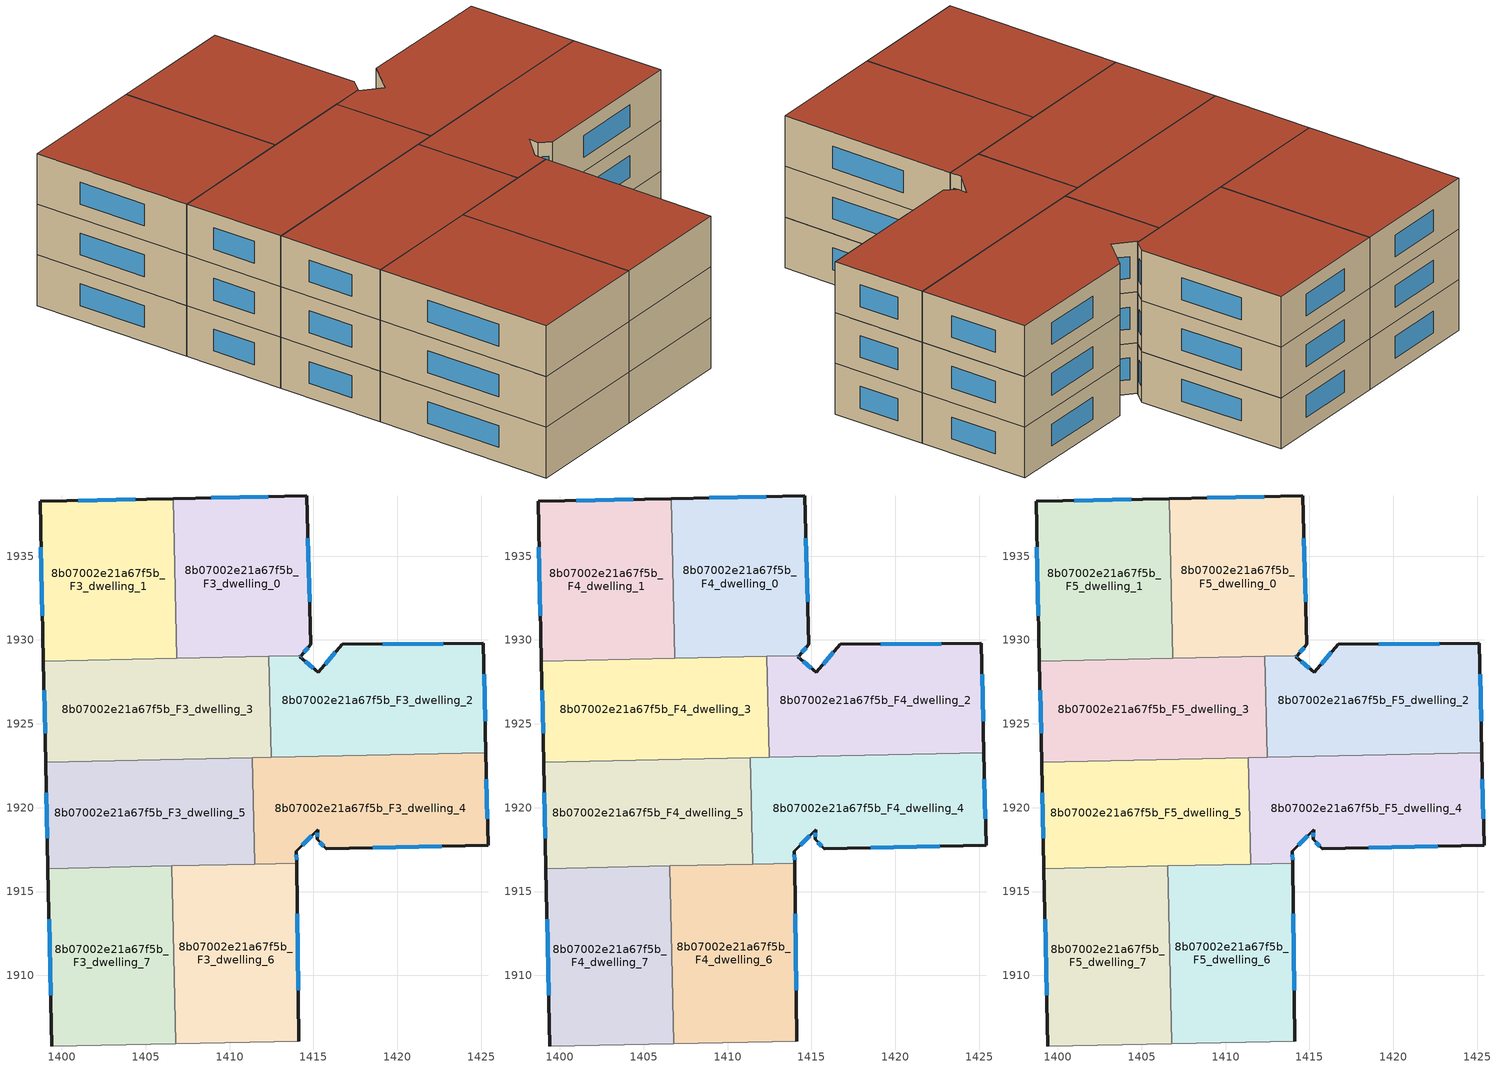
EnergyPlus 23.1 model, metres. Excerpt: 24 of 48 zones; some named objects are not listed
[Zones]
8b07002e21a67f5b_F3_dwelling_0
 floor to 8b07002e21a67f5b_F2_dwelling_0 (EU_floor_Construction): 1414.59,1938.59 1414.84,1929.74 1414.26,1929.06 1406.85,1928.9 1406.64,1938.43 z9
 wall outside (EU_wall_Construction): 1414.26,1929.06 1414.84,1929.74 1414.59,1938.59 1406.64,1938.43 z9:12
 wall to 8b07002e21a67f5b_F3_dwelling_1 (EU_wall_Construction): 1406.64,1938.43 1406.85,1928.9 z9:12
 wall to 8b07002e21a67f5b_F3_dwelling_3 (EU_wall_Construction): 1406.85,1928.9 1412.35,1929.02 z9:12
 wall to 8b07002e21a67f5b_F3_dwelling_2 (EU_wall_Construction): 1412.35,1929.02 1414.26,1929.06 z9:12
 window (EU_Window_Construction): 1414.43,1929.25 1414.68,1929.55 / 1412.32,1938.55 1408.91,1938.48 / 1414.77,1932.27 1414.66,1936.06 z9.86:11.14
8b07002e21a67f5b_F3_dwelling_1
 floor to 8b07002e21a67f5b_F2_dwelling_1 (EU_floor_Construction): 1406.64,1938.43 1406.85,1928.9 1398.9,1928.72 1398.69,1938.27 z9
 wall outside (EU_wall_Construction): 1406.64,1938.43 1398.69,1938.27 1398.9,1928.72 z9:12
 wall to 8b07002e21a67f5b_F3_dwelling_3 (EU_wall_Construction): 1398.9,1928.72 1406.85,1928.9 z9:12
 window (EU_Window_Construction): 1398.75,1935.54 1398.84,1931.45 / 1404.37,1938.38 1400.97,1938.31 z9.86:11.14
8b07002e21a67f5b_F3_dwelling_2
 floor to 8b07002e21a67f5b_F2_dwelling_2 (EU_floor_Construction): 1425.13,1929.81 1425.28,1923.29 1412.48,1923.01 1412.35,1929.02 1414.26,1929.06 1414.2,1928.99 1415.29,1928.06 1416.72,1929.73 z9
 wall outside (EU_wall_Construction): 1425.28,1923.29 1425.13,1929.81 1416.72,1929.73 1415.29,1928.06 1414.2,1928.99 1414.26,1929.06 z9:12
 wall to 8b07002e21a67f5b_F3_dwelling_3 (EU_wall_Construction): 1412.35,1929.02 1412.48,1923.01 z9:12
 wall to 8b07002e21a67f5b_F3_dwelling_4 (EU_wall_Construction): 1412.48,1923.01 1425.28,1923.29 z9:12
 window (EU_Window_Construction): 1425.23,1925.15 1425.17,1927.95 / 1414.21,1929.01 1414.24,1929.04 / 1414.97,1928.33 1414.51,1928.72 / 1416.31,1929.26 1415.7,1928.54 / 1422.73,1929.79 1419.12,1929.76 z9.86:11.14
8b07002e21a67f5b_F3_dwelling_3
 floor to 8b07002e21a67f5b_F2_dwelling_3 (EU_floor_Construction): 1412.35,1929.02 1412.48,1923.01 1399.03,1922.72 1398.9,1928.72 z9
 wall outside (EU_wall_Construction): 1398.9,1928.72 1399.03,1922.72 z9:12
 wall to 8b07002e21a67f5b_F3_dwelling_5 (EU_wall_Construction): 1399.03,1922.72 1411.36,1922.99 z9:12
 wall to 8b07002e21a67f5b_F3_dwelling_4 (EU_wall_Construction): 1411.36,1922.99 1412.48,1923.01 z9:12
 window (EU_Window_Construction): 1398.94,1927.01 1399,1924.43 z9.86:11.14
8b07002e21a67f5b_F3_dwelling_4
 floor to 8b07002e21a67f5b_F2_dwelling_4 (EU_floor_Construction): 1425.28,1923.29 1425.41,1917.75 1415.77,1917.55 1415.23,1918.1 1415.24,1918.67 1413.98,1917.41 1413.99,1916.69 1411.5,1916.64 1411.36,1922.99 z9
 wall outside (EU_wall_Construction): 1413.99,1916.69 1413.98,1917.41 1415.24,1918.67 1415.23,1918.1 1415.77,1917.55 1425.41,1917.75 1425.28,1923.29 z9:12
 wall to 8b07002e21a67f5b_F3_dwelling_5 (EU_wall_Construction): 1411.36,1922.99 1411.5,1916.64 z9:12
 wall to 8b07002e21a67f5b_F3_dwelling_6 (EU_wall_Construction): 1411.5,1916.64 1413.99,1916.69 z9:12
 window (EU_Window_Construction): 1418.52,1917.61 1422.65,1917.69 / 1415.38,1917.95 1415.61,1917.71 / 1415.24,1918.51 1415.23,1918.27 / 1414.34,1917.77 1414.89,1918.31 / 1413.99,1916.9 1413.99,1917.2 / 1425.37,1919.33 1425.31,1921.71 z9.86:11.14
8b07002e21a67f5b_F3_dwelling_5
 floor to 8b07002e21a67f5b_F2_dwelling_5 (EU_floor_Construction): 1411.36,1922.99 1411.5,1916.64 1399.17,1916.37 1399.03,1922.72 z9
 wall outside (EU_wall_Construction): 1399.03,1922.72 1399.17,1916.37 z9:12
 wall to 8b07002e21a67f5b_F3_dwelling_7 (EU_wall_Construction): 1399.17,1916.37 1406.56,1916.53 z9:12
 wall to 8b07002e21a67f5b_F3_dwelling_6 (EU_wall_Construction): 1406.56,1916.53 1411.5,1916.64 z9:12
 window (EU_Window_Construction): 1399.07,1920.9 1399.13,1918.18 z9.86:11.14
8b07002e21a67f5b_F3_dwelling_6
 floor to 8b07002e21a67f5b_F2_dwelling_6 (EU_floor_Construction): 1413.99,1916.69 1414.12,1906.08 1406.79,1905.93 1406.56,1916.53 z9
 wall outside (EU_wall_Construction): 1414.12,1906.08 1413.99,1916.69 z9:12
 wall adiabatic (EU_wall_Construction): 1406.79,1905.93 1414.12,1906.08 z9:12
 wall to 8b07002e21a67f5b_F3_dwelling_7 (EU_wall_Construction): 1406.56,1916.53 1406.79,1905.93 z9:12
 window (EU_Window_Construction): 1414.09,1909.12 1414.03,1913.66 z9.86:11.14
8b07002e21a67f5b_F3_dwelling_7
 floor to 8b07002e21a67f5b_F2_dwelling_7 (EU_floor_Construction): 1406.56,1916.53 1406.79,1905.93 1399.4,1905.78 1399.17,1916.37 z9
 wall outside (EU_wall_Construction): 1399.17,1916.37 1399.4,1905.78 z9:12
 wall adiabatic (EU_wall_Construction): 1399.4,1905.78 1406.79,1905.93 z9:12
 window (EU_Window_Construction): 1399.24,1913.34 1399.34,1908.81 z9.86:11.14
8b07002e21a67f5b_F4_dwelling_0
 floor to 8b07002e21a67f5b_F3_dwelling_0 (EU_floor_Construction): 1414.59,1938.59 1414.84,1929.74 1414.26,1929.06 1406.85,1928.9 1406.64,1938.43 z12
 wall outside (EU_wall_Construction): 1414.26,1929.06 1414.84,1929.74 1414.59,1938.59 1406.64,1938.43 z12:15
 wall to 8b07002e21a67f5b_F4_dwelling_1 (EU_wall_Construction): 1406.64,1938.43 1406.85,1928.9 z12:15
 wall to 8b07002e21a67f5b_F4_dwelling_3 (EU_wall_Construction): 1406.85,1928.9 1412.35,1929.02 z12:15
 wall to 8b07002e21a67f5b_F4_dwelling_2 (EU_wall_Construction): 1412.35,1929.02 1414.26,1929.06 z12:15
 window (EU_Window_Construction): 1414.43,1929.25 1414.68,1929.55 / 1412.32,1938.55 1408.91,1938.48 / 1414.77,1932.27 1414.66,1936.06 z12.86:14.14
8b07002e21a67f5b_F4_dwelling_1
 floor to 8b07002e21a67f5b_F3_dwelling_1 (EU_floor_Construction): 1406.64,1938.43 1406.85,1928.9 1398.9,1928.72 1398.69,1938.27 z12
 wall outside (EU_wall_Construction): 1406.64,1938.43 1398.69,1938.27 1398.9,1928.72 z12:15
 wall to 8b07002e21a67f5b_F4_dwelling_3 (EU_wall_Construction): 1398.9,1928.72 1406.85,1928.9 z12:15
 window (EU_Window_Construction): 1398.75,1935.54 1398.84,1931.45 / 1404.37,1938.38 1400.97,1938.31 z12.86:14.14
8b07002e21a67f5b_F4_dwelling_2
 floor to 8b07002e21a67f5b_F3_dwelling_2 (EU_floor_Construction): 1425.13,1929.81 1425.28,1923.29 1412.48,1923.01 1412.35,1929.02 1414.26,1929.06 1414.2,1928.99 1415.29,1928.06 1416.72,1929.73 z12
 wall outside (EU_wall_Construction): 1425.28,1923.29 1425.13,1929.81 1416.72,1929.73 1415.29,1928.06 1414.2,1928.99 1414.26,1929.06 z12:15
 wall to 8b07002e21a67f5b_F4_dwelling_3 (EU_wall_Construction): 1412.35,1929.02 1412.48,1923.01 z12:15
 wall to 8b07002e21a67f5b_F4_dwelling_4 (EU_wall_Construction): 1412.48,1923.01 1425.28,1923.29 z12:15
 window (EU_Window_Construction): 1425.23,1925.15 1425.17,1927.95 / 1414.21,1929.01 1414.24,1929.04 / 1414.97,1928.33 1414.51,1928.72 / 1416.31,1929.26 1415.7,1928.54 / 1422.73,1929.79 1419.12,1929.76 z12.86:14.14
8b07002e21a67f5b_F4_dwelling_3
 floor to 8b07002e21a67f5b_F3_dwelling_3 (EU_floor_Construction): 1412.35,1929.02 1412.48,1923.01 1399.03,1922.72 1398.9,1928.72 z12
 wall outside (EU_wall_Construction): 1398.9,1928.72 1399.03,1922.72 z12:15
 wall to 8b07002e21a67f5b_F4_dwelling_5 (EU_wall_Construction): 1399.03,1922.72 1411.36,1922.99 z12:15
 wall to 8b07002e21a67f5b_F4_dwelling_4 (EU_wall_Construction): 1411.36,1922.99 1412.48,1923.01 z12:15
 window (EU_Window_Construction): 1398.94,1927.01 1399,1924.43 z12.86:14.14
8b07002e21a67f5b_F4_dwelling_4
 floor to 8b07002e21a67f5b_F3_dwelling_4 (EU_floor_Construction): 1425.28,1923.29 1425.41,1917.75 1415.77,1917.55 1415.23,1918.1 1415.24,1918.67 1413.98,1917.41 1413.99,1916.69 1411.5,1916.64 1411.36,1922.99 z12
 wall outside (EU_wall_Construction): 1413.99,1916.69 1413.98,1917.41 1415.24,1918.67 1415.23,1918.1 1415.77,1917.55 1425.41,1917.75 1425.28,1923.29 z12:15
 wall to 8b07002e21a67f5b_F4_dwelling_5 (EU_wall_Construction): 1411.36,1922.99 1411.5,1916.64 z12:15
 wall to 8b07002e21a67f5b_F4_dwelling_6 (EU_wall_Construction): 1411.5,1916.64 1413.99,1916.69 z12:15
 window (EU_Window_Construction): 1418.52,1917.61 1422.65,1917.69 / 1415.38,1917.95 1415.61,1917.71 / 1415.24,1918.51 1415.23,1918.27 / 1414.34,1917.77 1414.89,1918.31 / 1413.99,1916.9 1413.99,1917.2 / 1425.37,1919.33 1425.31,1921.71 z12.86:14.14
8b07002e21a67f5b_F4_dwelling_5
 floor to 8b07002e21a67f5b_F3_dwelling_5 (EU_floor_Construction): 1411.36,1922.99 1411.5,1916.64 1399.17,1916.37 1399.03,1922.72 z12
 wall outside (EU_wall_Construction): 1399.03,1922.72 1399.17,1916.37 z12:15
 wall to 8b07002e21a67f5b_F4_dwelling_7 (EU_wall_Construction): 1399.17,1916.37 1406.56,1916.53 z12:15
 wall to 8b07002e21a67f5b_F4_dwelling_6 (EU_wall_Construction): 1406.56,1916.53 1411.5,1916.64 z12:15
 window (EU_Window_Construction): 1399.07,1920.9 1399.13,1918.18 z12.86:14.14
8b07002e21a67f5b_F4_dwelling_6
 floor to 8b07002e21a67f5b_F3_dwelling_6 (EU_floor_Construction): 1413.99,1916.69 1414.12,1906.08 1406.79,1905.93 1406.56,1916.53 z12
 wall outside (EU_wall_Construction): 1414.12,1906.08 1413.99,1916.69 z12:15
 wall adiabatic (EU_wall_Construction): 1406.79,1905.93 1414.12,1906.08 z12:15
 wall to 8b07002e21a67f5b_F4_dwelling_7 (EU_wall_Construction): 1406.56,1916.53 1406.79,1905.93 z12:15
 window (EU_Window_Construction): 1414.09,1909.12 1414.03,1913.66 z12.86:14.14
8b07002e21a67f5b_F4_dwelling_7
 floor to 8b07002e21a67f5b_F3_dwelling_7 (EU_floor_Construction): 1406.56,1916.53 1406.79,1905.93 1399.4,1905.78 1399.17,1916.37 z12
 wall outside (EU_wall_Construction): 1399.17,1916.37 1399.4,1905.78 z12:15
 wall adiabatic (EU_wall_Construction): 1399.4,1905.78 1406.79,1905.93 z12:15
 window (EU_Window_Construction): 1399.24,1913.34 1399.34,1908.81 z12.86:14.14
8b07002e21a67f5b_F5_dwelling_0
 floor to 8b07002e21a67f5b_F4_dwelling_0 (EU_floor_Construction): 1414.59,1938.59 1414.84,1929.74 1414.26,1929.06 1406.85,1928.9 1406.64,1938.43 z15
 wall outside (EU_wall_Construction): 1414.26,1929.06 1414.84,1929.74 1414.59,1938.59 1406.64,1938.43 z15:18
 wall to 8b07002e21a67f5b_F5_dwelling_1 (EU_wall_Construction): 1406.64,1938.43 1406.85,1928.9 z15:18
 wall to 8b07002e21a67f5b_F5_dwelling_3 (EU_wall_Construction): 1406.85,1928.9 1412.35,1929.02 z15:18
 wall to 8b07002e21a67f5b_F5_dwelling_2 (EU_wall_Construction): 1412.35,1929.02 1414.26,1929.06 z15:18
 window (EU_Window_Construction): 1414.43,1929.25 1414.68,1929.55 / 1412.32,1938.55 1408.91,1938.48 / 1414.77,1932.27 1414.66,1936.06 z15.86:17.14
 roof outside (EU_roof_Construction): 1414.26,1929.06 1414.84,1929.74 1414.59,1938.59 1406.64,1938.43 1406.85,1928.9 z18
8b07002e21a67f5b_F5_dwelling_1
 floor to 8b07002e21a67f5b_F4_dwelling_1 (EU_floor_Construction): 1406.64,1938.43 1406.85,1928.9 1398.9,1928.72 1398.69,1938.27 z15
 wall outside (EU_wall_Construction): 1406.64,1938.43 1398.69,1938.27 1398.9,1928.72 z15:18
 wall to 8b07002e21a67f5b_F5_dwelling_3 (EU_wall_Construction): 1398.9,1928.72 1406.85,1928.9 z15:18
 window (EU_Window_Construction): 1398.75,1935.54 1398.84,1931.45 / 1404.37,1938.38 1400.97,1938.31 z15.86:17.14
 roof outside (EU_roof_Construction): 1406.85,1928.9 1406.64,1938.43 1398.69,1938.27 1398.9,1928.72 z18
8b07002e21a67f5b_F5_dwelling_2
 floor to 8b07002e21a67f5b_F4_dwelling_2 (EU_floor_Construction): 1425.13,1929.81 1425.28,1923.29 1412.48,1923.01 1412.35,1929.02 1414.26,1929.06 1414.2,1928.99 1415.29,1928.06 1416.72,1929.73 z15
 wall outside (EU_wall_Construction): 1425.28,1923.29 1425.13,1929.81 1416.72,1929.73 1415.29,1928.06 1414.2,1928.99 1414.26,1929.06 z15:18
 wall to 8b07002e21a67f5b_F5_dwelling_3 (EU_wall_Construction): 1412.35,1929.02 1412.48,1923.01 z15:18
 wall to 8b07002e21a67f5b_F5_dwelling_4 (EU_wall_Construction): 1412.48,1923.01 1425.28,1923.29 z15:18
 window (EU_Window_Construction): 1425.23,1925.15 1425.17,1927.95 / 1414.21,1929.01 1414.24,1929.04 / 1414.97,1928.33 1414.51,1928.72 / 1416.31,1929.26 1415.7,1928.54 / 1422.73,1929.79 1419.12,1929.76 z15.86:17.14
 roof outside (EU_roof_Construction): 1425.28,1923.29 1425.13,1929.81 1416.72,1929.73 1415.29,1928.06 1414.2,1928.99 1414.26,1929.06 1412.35,1929.02 1412.48,1923.01 z18
8b07002e21a67f5b_F5_dwelling_3
 floor to 8b07002e21a67f5b_F4_dwelling_3 (EU_floor_Construction): 1412.35,1929.02 1412.48,1923.01 1399.03,1922.72 1398.9,1928.72 z15
 wall outside (EU_wall_Construction): 1398.9,1928.72 1399.03,1922.72 z15:18
 wall to 8b07002e21a67f5b_F5_dwelling_5 (EU_wall_Construction): 1399.03,1922.72 1411.36,1922.99 z15:18
 wall to 8b07002e21a67f5b_F5_dwelling_4 (EU_wall_Construction): 1411.36,1922.99 1412.48,1923.01 z15:18
 window (EU_Window_Construction): 1398.94,1927.01 1399,1924.43 z15.86:17.14
 roof outside (EU_roof_Construction): 1412.48,1923.01 1412.35,1929.02 1398.9,1928.72 1399.03,1922.72 z18
8b07002e21a67f5b_F5_dwelling_4
 floor to 8b07002e21a67f5b_F4_dwelling_4 (EU_floor_Construction): 1425.28,1923.29 1425.41,1917.75 1415.77,1917.55 1415.23,1918.1 1415.24,1918.67 1413.98,1917.41 1413.99,1916.69 1411.5,1916.64 1411.36,1922.99 z15
 wall outside (EU_wall_Construction): 1413.99,1916.69 1413.98,1917.41 1415.24,1918.67 1415.23,1918.1 1415.77,1917.55 1425.41,1917.75 1425.28,1923.29 z15:18
 wall to 8b07002e21a67f5b_F5_dwelling_5 (EU_wall_Construction): 1411.36,1922.99 1411.5,1916.64 z15:18
 wall to 8b07002e21a67f5b_F5_dwelling_6 (EU_wall_Construction): 1411.5,1916.64 1413.99,1916.69 z15:18
 window (EU_Window_Construction): 1418.52,1917.61 1422.65,1917.69 / 1415.38,1917.95 1415.61,1917.71 / 1415.24,1918.51 1415.23,1918.27 / 1414.34,1917.77 1414.89,1918.31 / 1413.99,1916.9 1413.99,1917.2 / 1425.37,1919.33 1425.31,1921.71 z15.86:17.14
 roof outside (EU_roof_Construction): 1425.41,1917.75 1425.28,1923.29 1411.36,1922.99 1411.5,1916.64 1413.99,1916.69 1413.98,1917.41 1415.24,1918.67 1415.23,1918.1 1415.77,1917.55 z18
8b07002e21a67f5b_F5_dwelling_5
 floor to 8b07002e21a67f5b_F4_dwelling_5 (EU_floor_Construction): 1411.36,1922.99 1411.5,1916.64 1399.17,1916.37 1399.03,1922.72 z15
 wall outside (EU_wall_Construction): 1399.03,1922.72 1399.17,1916.37 z15:18
 wall to 8b07002e21a67f5b_F5_dwelling_7 (EU_wall_Construction): 1399.17,1916.37 1406.56,1916.53 z15:18
 wall to 8b07002e21a67f5b_F5_dwelling_6 (EU_wall_Construction): 1406.56,1916.53 1411.5,1916.64 z15:18
 window (EU_Window_Construction): 1399.07,1920.9 1399.13,1918.18 z15.86:17.14
 roof outside (EU_roof_Construction): 1411.5,1916.64 1411.36,1922.99 1399.03,1922.72 1399.17,1916.37 z18
8b07002e21a67f5b_F5_dwelling_6
 floor to 8b07002e21a67f5b_F4_dwelling_6 (EU_floor_Construction): 1413.99,1916.69 1414.12,1906.08 1406.79,1905.93 1406.56,1916.53 z15
 wall outside (EU_wall_Construction): 1414.12,1906.08 1413.99,1916.69 z15:18
 wall adiabatic (EU_wall_Construction): 1406.79,1905.93 1414.12,1906.08 z15:18
 wall to 8b07002e21a67f5b_F5_dwelling_7 (EU_wall_Construction): 1406.56,1916.53 1406.79,1905.93 z15:18
 window (EU_Window_Construction): 1414.09,1909.12 1414.03,1913.66 z15.86:17.14
 roof outside (EU_roof_Construction): 1414.12,1906.08 1413.99,1916.69 1406.56,1916.53 1406.79,1905.93 z18
8b07002e21a67f5b_F5_dwelling_7
 floor to 8b07002e21a67f5b_F4_dwelling_7 (EU_floor_Construction): 1406.56,1916.53 1406.79,1905.93 1399.4,1905.78 1399.17,1916.37 z15
 wall outside (EU_wall_Construction): 1399.17,1916.37 1399.4,1905.78 z15:18
 wall adiabatic (EU_wall_Construction): 1399.4,1905.78 1406.79,1905.93 z15:18
 window (EU_Window_Construction): 1399.24,1913.34 1399.34,1908.81 z15.86:17.14
 roof outside (EU_roof_Construction): 1406.79,1905.93 1406.56,1916.53 1399.17,1916.37 1399.4,1905.78 z18
[Building]
EU S2 Campaign: North Axis=0; Terrain=City; Solar Distribution=FullExterior
[Site:Location]
Helsinki-Vantaa.AP: Latitude=60.317; Longitude=24.963; Time Zone=2; Elevation=54.6
[SizingPeriod:WeatherFileDays]
AnnualSizingPeriod: Begin Month=1; Begin Day of Month=1; End Month=12; End Day of Month=31; Day of Week for Start Day=Monday; Use Weather File Daylight Saving Period=No; Use Weather File Rain and Snow Indicators=No
[MATERIAL]
EU_InternalMass_Material: Roughness=MediumRough; Thickness=0.1; Conductivity=1; Density=1800; Specific Heat=900; Thermal Absorptance=0.9; Solar Absorptance=0.7; Visible Absorptance=0.7
[MATERIAL:NOMASS] Roughness=MediumRough; Thermal Absorptance=0.9; Solar Absorptance=0.7; Visible Absorptance=0.7
Name | Thermal Resistance
EU_wall_NoMass | 1.10183
EU_roof_NoMass; EU_floor_NoMass | 1.70606
[WINDOWMATERIAL:SIMPLEGLAZINGSYSTEM]
EU_Window_SimpleGlazing: UFactor=3.11035; Solar Heat Gain Coefficient=0.8; Visible Transmittance=0.8
[CONSTRUCTION]
EU_wall_Construction: EU_wall_NoMass
EU_roof_Construction: EU_roof_NoMass
EU_floor_Construction: EU_floor_NoMass
EU_Window_Construction: EU_Window_SimpleGlazing
EU_InternalMass_Construction: EU_InternalMass_Material
[ZONE] Type=1; Multiplier=1; Ceiling Height=autocalculate; Floor Area=autocalculate; Part of Total Floor Area=Yes
Name | Volume
8b07002e21a67f5b_F3_dwelling_0; 8b07002e21a67f5b_F4_dwelling_0; 8b07002e21a67f5b_F5_dwelling_0 | 227.514
8b07002e21a67f5b_F3_dwelling_1; 8b07002e21a67f5b_F4_dwelling_1; 8b07002e21a67f5b_F5_dwelling_1 | 227.521
8b07002e21a67f5b_F3_dwelling_2; 8b07002e21a67f5b_F4_dwelling_2; 8b07002e21a67f5b_F5_dwelling_2 | 242.371
8b07002e21a67f5b_F3_dwelling_3; 8b07002e21a67f5b_F4_dwelling_3; 8b07002e21a67f5b_F5_dwelling_3 | 242.367
8b07002e21a67f5b_F3_dwelling_4; 8b07002e21a67f5b_F4_dwelling_4; 8b07002e21a67f5b_F5_dwelling_4; 8b07002e21a67f5b_F3_dwelling_5; 8b07002e21a67f5b_F4_dwelling_5; 8b07002e21a67f5b_F5_dwelling_5 | 234.943
8b07002e21a67f5b_F3_dwelling_6; 8b07002e21a67f5b_F4_dwelling_6; 8b07002e21a67f5b_F5_dwelling_6 | 234.946
8b07002e21a67f5b_F3_dwelling_7; 8b07002e21a67f5b_F4_dwelling_7; 8b07002e21a67f5b_F5_dwelling_7 | 234.912
[INTERNALMASS] Construction=EU_InternalMass_Construction
Name | Zone or ZoneList | Surface Area
8b07002e21a67f5b_F3_dwelling_0_EU_InternalMass | 8b07002e21a67f5b_F3_dwelling_0 | 75.8388
8b07002e21a67f5b_F3_dwelling_1_EU_InternalMass | 8b07002e21a67f5b_F3_dwelling_1 | 75.8428
8b07002e21a67f5b_F3_dwelling_2_EU_InternalMass | 8b07002e21a67f5b_F3_dwelling_2 | 80.7887
8b07002e21a67f5b_F3_dwelling_3_EU_InternalMass | 8b07002e21a67f5b_F3_dwelling_3 | 80.794
8b07002e21a67f5b_F3_dwelling_4_EU_InternalMass | 8b07002e21a67f5b_F3_dwelling_4 | 78.3127
8b07002e21a67f5b_F3_dwelling_5_EU_InternalMass | 8b07002e21a67f5b_F3_dwelling_5 | 78.3138
8b07002e21a67f5b_F3_dwelling_6_EU_InternalMass | 8b07002e21a67f5b_F3_dwelling_6 | 78.3163
8b07002e21a67f5b_F3_dwelling_7_EU_InternalMass | 8b07002e21a67f5b_F3_dwelling_7 | 78.301
8b07002e21a67f5b_F4_dwelling_0_EU_InternalMass | 8b07002e21a67f5b_F4_dwelling_0 | 75.8388
8b07002e21a67f5b_F4_dwelling_1_EU_InternalMass | 8b07002e21a67f5b_F4_dwelling_1 | 75.8428
8b07002e21a67f5b_F4_dwelling_2_EU_InternalMass | 8b07002e21a67f5b_F4_dwelling_2 | 80.7887
8b07002e21a67f5b_F4_dwelling_3_EU_InternalMass | 8b07002e21a67f5b_F4_dwelling_3 | 80.794
8b07002e21a67f5b_F4_dwelling_4_EU_InternalMass | 8b07002e21a67f5b_F4_dwelling_4 | 78.3127
8b07002e21a67f5b_F4_dwelling_5_EU_InternalMass | 8b07002e21a67f5b_F4_dwelling_5 | 78.3138
8b07002e21a67f5b_F4_dwelling_6_EU_InternalMass | 8b07002e21a67f5b_F4_dwelling_6 | 78.3163
8b07002e21a67f5b_F4_dwelling_7_EU_InternalMass | 8b07002e21a67f5b_F4_dwelling_7 | 78.301
8b07002e21a67f5b_F5_dwelling_0_EU_InternalMass | 8b07002e21a67f5b_F5_dwelling_0 | 75.8388
8b07002e21a67f5b_F5_dwelling_1_EU_InternalMass | 8b07002e21a67f5b_F5_dwelling_1 | 75.8428
8b07002e21a67f5b_F5_dwelling_2_EU_InternalMass | 8b07002e21a67f5b_F5_dwelling_2 | 80.7887
8b07002e21a67f5b_F5_dwelling_3_EU_InternalMass | 8b07002e21a67f5b_F5_dwelling_3 | 80.794
8b07002e21a67f5b_F5_dwelling_4_EU_InternalMass | 8b07002e21a67f5b_F5_dwelling_4 | 78.3127
8b07002e21a67f5b_F5_dwelling_5_EU_InternalMass | 8b07002e21a67f5b_F5_dwelling_5 | 78.3138
8b07002e21a67f5b_F5_dwelling_6_EU_InternalMass | 8b07002e21a67f5b_F5_dwelling_6 | 78.3163
8b07002e21a67f5b_F5_dwelling_7_EU_InternalMass | 8b07002e21a67f5b_F5_dwelling_7 | 78.301
[OTHEREQUIPMENT] Fuel Type=Electricity; Design Level Calculation Method=Watts/Area; Power per Zone Floor Area=1; Fraction Latent=0; Fraction Radiant=0; Fraction Lost=0; Carbon Dioxide Generation Rate=0; EndUse Subcategory=EU_Step8_InternalGains
Name | Zone or ZoneList or Space or SpaceList | Schedule
EU_Step8_InternalGain_8b07002e21a67f5b_F3_dwelling_0_f000 | 8b07002e21a67f5b_F3_dwelling_0 | EU_Step8_GainSchedule_8b07002e21a67f5b_F3_dwelling_0_f000
EU_Step8_InternalGain_8b07002e21a67f5b_F3_dwelling_1_f000 | 8b07002e21a67f5b_F3_dwelling_1 | EU_Step8_GainSchedule_8b07002e21a67f5b_F3_dwelling_1_f000
EU_Step8_InternalGain_8b07002e21a67f5b_F3_dwelling_2_f000 | 8b07002e21a67f5b_F3_dwelling_2 | EU_Step8_GainSchedule_8b07002e21a67f5b_F3_dwelling_2_f000
EU_Step8_InternalGain_8b07002e21a67f5b_F3_dwelling_3_f000 | 8b07002e21a67f5b_F3_dwelling_3 | EU_Step8_GainSchedule_8b07002e21a67f5b_F3_dwelling_3_f000
EU_Step8_InternalGain_8b07002e21a67f5b_F3_dwelling_4_f000 | 8b07002e21a67f5b_F3_dwelling_4 | EU_Step8_GainSchedule_8b07002e21a67f5b_F3_dwelling_4_f000
EU_Step8_InternalGain_8b07002e21a67f5b_F3_dwelling_5_f000 | 8b07002e21a67f5b_F3_dwelling_5 | EU_Step8_GainSchedule_8b07002e21a67f5b_F3_dwelling_5_f000
EU_Step8_InternalGain_8b07002e21a67f5b_F3_dwelling_6_f000 | 8b07002e21a67f5b_F3_dwelling_6 | EU_Step8_GainSchedule_8b07002e21a67f5b_F3_dwelling_6_f000
EU_Step8_InternalGain_8b07002e21a67f5b_F3_dwelling_7_f000 | 8b07002e21a67f5b_F3_dwelling_7 | EU_Step8_GainSchedule_8b07002e21a67f5b_F3_dwelling_7_f000
EU_Step8_InternalGain_8b07002e21a67f5b_F4_dwelling_0_f000 | 8b07002e21a67f5b_F4_dwelling_0 | EU_Step8_GainSchedule_8b07002e21a67f5b_F4_dwelling_0_f000
EU_Step8_InternalGain_8b07002e21a67f5b_F4_dwelling_1_f000 | 8b07002e21a67f5b_F4_dwelling_1 | EU_Step8_GainSchedule_8b07002e21a67f5b_F4_dwelling_1_f000
EU_Step8_InternalGain_8b07002e21a67f5b_F4_dwelling_2_f000 | 8b07002e21a67f5b_F4_dwelling_2 | EU_Step8_GainSchedule_8b07002e21a67f5b_F4_dwelling_2_f000
EU_Step8_InternalGain_8b07002e21a67f5b_F4_dwelling_3_f000 | 8b07002e21a67f5b_F4_dwelling_3 | EU_Step8_GainSchedule_8b07002e21a67f5b_F4_dwelling_3_f000
EU_Step8_InternalGain_8b07002e21a67f5b_F4_dwelling_4_f000 | 8b07002e21a67f5b_F4_dwelling_4 | EU_Step8_GainSchedule_8b07002e21a67f5b_F4_dwelling_4_f000
EU_Step8_InternalGain_8b07002e21a67f5b_F4_dwelling_5_f000 | 8b07002e21a67f5b_F4_dwelling_5 | EU_Step8_GainSchedule_8b07002e21a67f5b_F4_dwelling_5_f000
EU_Step8_InternalGain_8b07002e21a67f5b_F4_dwelling_6_f000 | 8b07002e21a67f5b_F4_dwelling_6 | EU_Step8_GainSchedule_8b07002e21a67f5b_F4_dwelling_6_f000
EU_Step8_InternalGain_8b07002e21a67f5b_F4_dwelling_7_f000 | 8b07002e21a67f5b_F4_dwelling_7 | EU_Step8_GainSchedule_8b07002e21a67f5b_F4_dwelling_7_f000
EU_Step8_InternalGain_8b07002e21a67f5b_F5_dwelling_0_f000 | 8b07002e21a67f5b_F5_dwelling_0 | EU_Step8_GainSchedule_8b07002e21a67f5b_F5_dwelling_0_f000
EU_Step8_InternalGain_8b07002e21a67f5b_F5_dwelling_1_f000 | 8b07002e21a67f5b_F5_dwelling_1 | EU_Step8_GainSchedule_8b07002e21a67f5b_F5_dwelling_1_f000
EU_Step8_InternalGain_8b07002e21a67f5b_F5_dwelling_2_f000 | 8b07002e21a67f5b_F5_dwelling_2 | EU_Step8_GainSchedule_8b07002e21a67f5b_F5_dwelling_2_f000
EU_Step8_InternalGain_8b07002e21a67f5b_F5_dwelling_3_f000 | 8b07002e21a67f5b_F5_dwelling_3 | EU_Step8_GainSchedule_8b07002e21a67f5b_F5_dwelling_3_f000
EU_Step8_InternalGain_8b07002e21a67f5b_F5_dwelling_4_f000 | 8b07002e21a67f5b_F5_dwelling_4 | EU_Step8_GainSchedule_8b07002e21a67f5b_F5_dwelling_4_f000
EU_Step8_InternalGain_8b07002e21a67f5b_F5_dwelling_5_f000 | 8b07002e21a67f5b_F5_dwelling_5 | EU_Step8_GainSchedule_8b07002e21a67f5b_F5_dwelling_5_f000
EU_Step8_InternalGain_8b07002e21a67f5b_F5_dwelling_6_f000 | 8b07002e21a67f5b_F5_dwelling_6 | EU_Step8_GainSchedule_8b07002e21a67f5b_F5_dwelling_6_f000
EU_Step8_InternalGain_8b07002e21a67f5b_F5_dwelling_7_f000 | 8b07002e21a67f5b_F5_dwelling_7 | EU_Step8_GainSchedule_8b07002e21a67f5b_F5_dwelling_7_f000
[ZONEVENTILATION:DESIGNFLOWRATE] Schedule=EU_AlwaysOn; Design Flow Rate Calculation Method=AirChanges/Hour; Air Changes per Hour=0.756316; Ventilation Type=Natural; Fan Pressure Rise=0; Fan Total Efficiency=1; Constant Term Coefficient=1; Temperature Term Coefficient=0; Velocity Term Coefficient=0; Velocity Squared Term Coefficient=0; Minimum Indoor Temperature=-100; Maximum Indoor Temperature=100; Delta Temperature=-100; Minimum Outdoor Temperature=-100; Maximum Outdoor Temperature=100; Maximum Wind Speed=40
Name | Zone or ZoneList or Space or SpaceList
EU_ConstantAir_8b07002e21a67f5b_F3_dwelling_0 | 8b07002e21a67f5b_F3_dwelling_0
EU_ConstantAir_8b07002e21a67f5b_F3_dwelling_1 | 8b07002e21a67f5b_F3_dwelling_1
EU_ConstantAir_8b07002e21a67f5b_F3_dwelling_2 | 8b07002e21a67f5b_F3_dwelling_2
EU_ConstantAir_8b07002e21a67f5b_F3_dwelling_3 | 8b07002e21a67f5b_F3_dwelling_3
EU_ConstantAir_8b07002e21a67f5b_F3_dwelling_4 | 8b07002e21a67f5b_F3_dwelling_4
EU_ConstantAir_8b07002e21a67f5b_F3_dwelling_5 | 8b07002e21a67f5b_F3_dwelling_5
EU_ConstantAir_8b07002e21a67f5b_F3_dwelling_6 | 8b07002e21a67f5b_F3_dwelling_6
EU_ConstantAir_8b07002e21a67f5b_F3_dwelling_7 | 8b07002e21a67f5b_F3_dwelling_7
EU_ConstantAir_8b07002e21a67f5b_F4_dwelling_0 | 8b07002e21a67f5b_F4_dwelling_0
EU_ConstantAir_8b07002e21a67f5b_F4_dwelling_1 | 8b07002e21a67f5b_F4_dwelling_1
EU_ConstantAir_8b07002e21a67f5b_F4_dwelling_2 | 8b07002e21a67f5b_F4_dwelling_2
EU_ConstantAir_8b07002e21a67f5b_F4_dwelling_3 | 8b07002e21a67f5b_F4_dwelling_3
EU_ConstantAir_8b07002e21a67f5b_F4_dwelling_4 | 8b07002e21a67f5b_F4_dwelling_4
EU_ConstantAir_8b07002e21a67f5b_F4_dwelling_5 | 8b07002e21a67f5b_F4_dwelling_5
EU_ConstantAir_8b07002e21a67f5b_F4_dwelling_6 | 8b07002e21a67f5b_F4_dwelling_6
EU_ConstantAir_8b07002e21a67f5b_F4_dwelling_7 | 8b07002e21a67f5b_F4_dwelling_7
EU_ConstantAir_8b07002e21a67f5b_F5_dwelling_0 | 8b07002e21a67f5b_F5_dwelling_0
EU_ConstantAir_8b07002e21a67f5b_F5_dwelling_1 | 8b07002e21a67f5b_F5_dwelling_1
EU_ConstantAir_8b07002e21a67f5b_F5_dwelling_2 | 8b07002e21a67f5b_F5_dwelling_2
EU_ConstantAir_8b07002e21a67f5b_F5_dwelling_3 | 8b07002e21a67f5b_F5_dwelling_3
EU_ConstantAir_8b07002e21a67f5b_F5_dwelling_4 | 8b07002e21a67f5b_F5_dwelling_4
EU_ConstantAir_8b07002e21a67f5b_F5_dwelling_5 | 8b07002e21a67f5b_F5_dwelling_5
EU_ConstantAir_8b07002e21a67f5b_F5_dwelling_6 | 8b07002e21a67f5b_F5_dwelling_6
EU_ConstantAir_8b07002e21a67f5b_F5_dwelling_7 | 8b07002e21a67f5b_F5_dwelling_7
[HVACTEMPLATE:ZONE:IDEALLOADSAIRSYSTEM] System Availability Schedule=EU_AlwaysOn; Maximum Heating Supply Air Temperature=50; Minimum Cooling Supply Air Temperature=13; Maximum Heating Supply Air Humidity Ratio=0.0156; Minimum Cooling Supply Air Humidity Ratio=0.0077; Heating Limit=NoLimit; Cooling Limit=NoLimit; Heating Availability Schedule=EU_AlwaysOn; Cooling Availability Schedule=EU_CoolingOff; Dehumidification Control Type=ConstantSensibleHeatRatio; Cooling Sensible Heat Ratio=0.7; Dehumidification Setpoint=60; Humidification Control Type=None; Humidification Setpoint=30; Outdoor Air Method=None; Outdoor Air Flow Rate per Person=0.00944; Outdoor Air Flow Rate per Zone Floor Area=0; Outdoor Air Flow Rate per Zone=0; Demand Controlled Ventilation Type=None; Outdoor Air Economizer Type=NoEconomizer; Heat Recovery Type=None; Sensible Heat Recovery Effectiveness=0.7; Latent Heat Recovery Effectiveness=0.65
Name | Template Thermostat
8b07002e21a67f5b_F3_dwelling_0 | EU_HeatOnly_8b07002e21a67f5b_F3_dwelling_0
8b07002e21a67f5b_F3_dwelling_1 | EU_HeatOnly_8b07002e21a67f5b_F3_dwelling_1
8b07002e21a67f5b_F3_dwelling_2 | EU_HeatOnly_8b07002e21a67f5b_F3_dwelling_2
8b07002e21a67f5b_F3_dwelling_3 | EU_HeatOnly_8b07002e21a67f5b_F3_dwelling_3
8b07002e21a67f5b_F3_dwelling_4 | EU_HeatOnly_8b07002e21a67f5b_F3_dwelling_4
8b07002e21a67f5b_F3_dwelling_5 | EU_HeatOnly_8b07002e21a67f5b_F3_dwelling_5
8b07002e21a67f5b_F3_dwelling_6 | EU_HeatOnly_8b07002e21a67f5b_F3_dwelling_6
8b07002e21a67f5b_F3_dwelling_7 | EU_HeatOnly_8b07002e21a67f5b_F3_dwelling_7
8b07002e21a67f5b_F4_dwelling_0 | EU_HeatOnly_8b07002e21a67f5b_F4_dwelling_0
8b07002e21a67f5b_F4_dwelling_1 | EU_HeatOnly_8b07002e21a67f5b_F4_dwelling_1
8b07002e21a67f5b_F4_dwelling_2 | EU_HeatOnly_8b07002e21a67f5b_F4_dwelling_2
8b07002e21a67f5b_F4_dwelling_3 | EU_HeatOnly_8b07002e21a67f5b_F4_dwelling_3
8b07002e21a67f5b_F4_dwelling_4 | EU_HeatOnly_8b07002e21a67f5b_F4_dwelling_4
8b07002e21a67f5b_F4_dwelling_5 | EU_HeatOnly_8b07002e21a67f5b_F4_dwelling_5
8b07002e21a67f5b_F4_dwelling_6 | EU_HeatOnly_8b07002e21a67f5b_F4_dwelling_6
8b07002e21a67f5b_F4_dwelling_7 | EU_HeatOnly_8b07002e21a67f5b_F4_dwelling_7
8b07002e21a67f5b_F5_dwelling_0 | EU_HeatOnly_8b07002e21a67f5b_F5_dwelling_0
8b07002e21a67f5b_F5_dwelling_1 | EU_HeatOnly_8b07002e21a67f5b_F5_dwelling_1
8b07002e21a67f5b_F5_dwelling_2 | EU_HeatOnly_8b07002e21a67f5b_F5_dwelling_2
8b07002e21a67f5b_F5_dwelling_3 | EU_HeatOnly_8b07002e21a67f5b_F5_dwelling_3
8b07002e21a67f5b_F5_dwelling_4 | EU_HeatOnly_8b07002e21a67f5b_F5_dwelling_4
8b07002e21a67f5b_F5_dwelling_5 | EU_HeatOnly_8b07002e21a67f5b_F5_dwelling_5
8b07002e21a67f5b_F5_dwelling_6 | EU_HeatOnly_8b07002e21a67f5b_F5_dwelling_6
8b07002e21a67f5b_F5_dwelling_7 | EU_HeatOnly_8b07002e21a67f5b_F5_dwelling_7
[SIZING:ZONE] Zone Cooling Design Supply Air Temperature Input Method=SupplyAirTemperature; Zone Cooling Design Supply Air Temperature=13; Zone Heating Design Supply Air Temperature Input Method=SupplyAirTemperature; Zone Heating Design Supply Air Temperature=50; Zone Cooling Design Supply Air Humidity Ratio=0.008; Zone Heating Design Supply Air Humidity Ratio=0.008; Cooling Design Air Flow Method=DesignDay; Cooling Design Air Flow Rate=0; Cooling Minimum Air Flow per Zone Floor Area=0.000762; Cooling Minimum Air Flow=0; Cooling Minimum Air Flow Fraction=0.2; Heating Design Air Flow Method=DesignDay; Heating Design Air Flow Rate=0; Heating Maximum Air Flow per Zone Floor Area=0.002032; Heating Maximum Air Flow=0.141576; Heating Maximum Air Flow Fraction=0.3; Account for Dedicated Outdoor Air System=No; Dedicated Outdoor Air System Control Strategy=NeutralSupplyAir; Dedicated Outdoor Air Low Setpoint Temperature for Design=autosize; Dedicated Outdoor Air High Setpoint Temperature for Design=autosize; Zone Load Sizing Method=Sensible Load Only No Latent Load; Zone Latent Cooling Design Supply Air Humidity Ratio Input Method=HumidityRatioDifference; Zone Cooling Design Supply Air Humidity Ratio Difference=0.005; Zone Latent Heating Design Supply Air Humidity Ratio Input Method=HumidityRatioDifference; Zone Humidification Design Supply Air Humidity Ratio Difference=0.005
8b07002e21a67f5b_F3_dwelling_0; 8b07002e21a67f5b_F3_dwelling_1; 8b07002e21a67f5b_F3_dwelling_2; 8b07002e21a67f5b_F3_dwelling_3; 8b07002e21a67f5b_F3_dwelling_4; 8b07002e21a67f5b_F3_dwelling_5; 8b07002e21a67f5b_F3_dwelling_6; 8b07002e21a67f5b_F3_dwelling_7; 8b07002e21a67f5b_F4_dwelling_0; 8b07002e21a67f5b_F4_dwelling_1; 8b07002e21a67f5b_F4_dwelling_2; 8b07002e21a67f5b_F4_dwelling_3; 8b07002e21a67f5b_F4_dwelling_4; 8b07002e21a67f5b_F4_dwelling_5; 8b07002e21a67f5b_F4_dwelling_6; 8b07002e21a67f5b_F4_dwelling_7; 8b07002e21a67f5b_F5_dwelling_0; 8b07002e21a67f5b_F5_dwelling_1; 8b07002e21a67f5b_F5_dwelling_2; 8b07002e21a67f5b_F5_dwelling_3; 8b07002e21a67f5b_F5_dwelling_4; 8b07002e21a67f5b_F5_dwelling_5; 8b07002e21a67f5b_F5_dwelling_6; 8b07002e21a67f5b_F5_dwelling_7
[SCHEDULE:CONSTANT]
Name | Hourly Value
EU_AlwaysOn | 1
EU_CoolingOff | 0
[SCHEDULE:FILE] Column Number=1; Rows to Skip at Top=0; Number of Hours of Data=8760; Column Separator=Comma; Interpolate to Timestep=No; Minutes per Item=60; Adjust Schedule for Daylight Savings=Yes
Name | File
EU_Step8_GainSchedule_8b07002e21a67f5b_F3_dwelling_0_f000 | ../../schedules/8b07002e21a67f5b/8b07002e21a67f5b_F3_dwelling_0_f000_gain.csv
EU_Step8_GainSchedule_8b07002e21a67f5b_F3_dwelling_1_f000 | ../../schedules/8b07002e21a67f5b/8b07002e21a67f5b_F3_dwelling_1_f000_gain.csv
EU_Step8_GainSchedule_8b07002e21a67f5b_F3_dwelling_2_f000 | ../../schedules/8b07002e21a67f5b/8b07002e21a67f5b_F3_dwelling_2_f000_gain.csv
EU_Step8_GainSchedule_8b07002e21a67f5b_F3_dwelling_3_f000 | ../../schedules/8b07002e21a67f5b/8b07002e21a67f5b_F3_dwelling_3_f000_gain.csv
EU_Step8_GainSchedule_8b07002e21a67f5b_F3_dwelling_4_f000 | ../../schedules/8b07002e21a67f5b/8b07002e21a67f5b_F3_dwelling_4_f000_gain.csv
EU_Step8_GainSchedule_8b07002e21a67f5b_F3_dwelling_5_f000 | ../../schedules/8b07002e21a67f5b/8b07002e21a67f5b_F3_dwelling_5_f000_gain.csv
EU_Step8_GainSchedule_8b07002e21a67f5b_F3_dwelling_6_f000 | ../../schedules/8b07002e21a67f5b/8b07002e21a67f5b_F3_dwelling_6_f000_gain.csv
EU_Step8_GainSchedule_8b07002e21a67f5b_F3_dwelling_7_f000 | ../../schedules/8b07002e21a67f5b/8b07002e21a67f5b_F3_dwelling_7_f000_gain.csv
EU_Step8_GainSchedule_8b07002e21a67f5b_F4_dwelling_0_f000 | ../../schedules/8b07002e21a67f5b/8b07002e21a67f5b_F4_dwelling_0_f000_gain.csv
EU_Step8_GainSchedule_8b07002e21a67f5b_F4_dwelling_1_f000 | ../../schedules/8b07002e21a67f5b/8b07002e21a67f5b_F4_dwelling_1_f000_gain.csv
EU_Step8_GainSchedule_8b07002e21a67f5b_F4_dwelling_2_f000 | ../../schedules/8b07002e21a67f5b/8b07002e21a67f5b_F4_dwelling_2_f000_gain.csv
EU_Step8_GainSchedule_8b07002e21a67f5b_F4_dwelling_3_f000 | ../../schedules/8b07002e21a67f5b/8b07002e21a67f5b_F4_dwelling_3_f000_gain.csv
EU_Step8_GainSchedule_8b07002e21a67f5b_F4_dwelling_4_f000 | ../../schedules/8b07002e21a67f5b/8b07002e21a67f5b_F4_dwelling_4_f000_gain.csv
EU_Step8_GainSchedule_8b07002e21a67f5b_F4_dwelling_5_f000 | ../../schedules/8b07002e21a67f5b/8b07002e21a67f5b_F4_dwelling_5_f000_gain.csv
EU_Step8_GainSchedule_8b07002e21a67f5b_F4_dwelling_6_f000 | ../../schedules/8b07002e21a67f5b/8b07002e21a67f5b_F4_dwelling_6_f000_gain.csv
EU_Step8_GainSchedule_8b07002e21a67f5b_F4_dwelling_7_f000 | ../../schedules/8b07002e21a67f5b/8b07002e21a67f5b_F4_dwelling_7_f000_gain.csv
EU_Step8_GainSchedule_8b07002e21a67f5b_F5_dwelling_0_f000 | ../../schedules/8b07002e21a67f5b/8b07002e21a67f5b_F5_dwelling_0_f000_gain.csv
EU_Step8_GainSchedule_8b07002e21a67f5b_F5_dwelling_1_f000 | ../../schedules/8b07002e21a67f5b/8b07002e21a67f5b_F5_dwelling_1_f000_gain.csv
EU_Step8_GainSchedule_8b07002e21a67f5b_F5_dwelling_2_f000 | ../../schedules/8b07002e21a67f5b/8b07002e21a67f5b_F5_dwelling_2_f000_gain.csv
EU_Step8_GainSchedule_8b07002e21a67f5b_F5_dwelling_3_f000 | ../../schedules/8b07002e21a67f5b/8b07002e21a67f5b_F5_dwelling_3_f000_gain.csv
EU_Step8_GainSchedule_8b07002e21a67f5b_F5_dwelling_4_f000 | ../../schedules/8b07002e21a67f5b/8b07002e21a67f5b_F5_dwelling_4_f000_gain.csv
EU_Step8_GainSchedule_8b07002e21a67f5b_F5_dwelling_5_f000 | ../../schedules/8b07002e21a67f5b/8b07002e21a67f5b_F5_dwelling_5_f000_gain.csv
EU_Step8_GainSchedule_8b07002e21a67f5b_F5_dwelling_6_f000 | ../../schedules/8b07002e21a67f5b/8b07002e21a67f5b_F5_dwelling_6_f000_gain.csv
EU_Step8_GainSchedule_8b07002e21a67f5b_F5_dwelling_7_f000 | ../../schedules/8b07002e21a67f5b/8b07002e21a67f5b_F5_dwelling_7_f000_gain.csv
